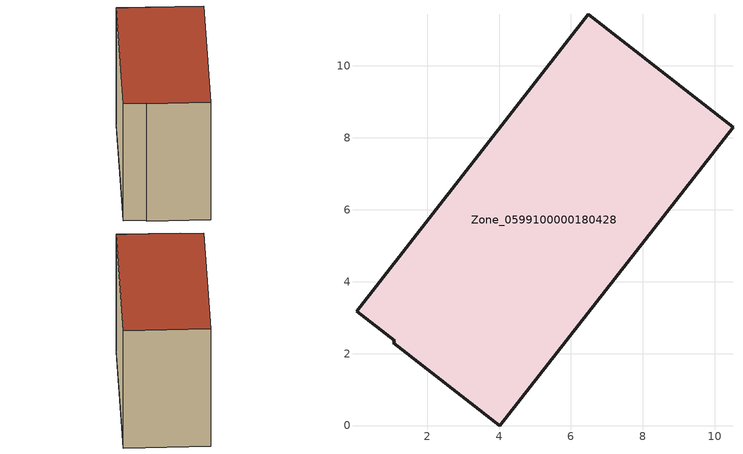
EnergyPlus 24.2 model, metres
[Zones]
Zone_0599100000180428
 floor ground (C_G): 0.04,3.18 6.48,11.43 10.51,8.3 4.02,0 1.06,2.3 1.1,2.35 z3.66
 wall outside (C_F): 10.51,8.3 6.48,11.43 0.04,3.18 1.1,2.35 1.06,2.3 4.02,0 10.51,8.3 z3.66:11.72
 roof outside (C_R): 6.48,11.43 0.04,3.18 1.1,2.35 1.06,2.3 4.02,0 10.51,8.3 z11.72
[BUILDING]
Pand.0599100000180428: North Axis=0; Terrain=City; Loads Convergence Tolerance Value=0.04; Temperature Convergence Tolerance Value=0.4; Solar Distribution=FullExterior; Maximum Number of Warmup Days=25; Minimum Number of Warmup Days=1
[Site:Location]
Rotterdam.The.Hague.AP_ZH_NLD Design_Conditions: Latitude=51.96; Longitude=4.45; Time Zone=1; Elevation=-4.5
[SITE:GROUNDTEMPERATURE:BUILDINGSURFACE]
18, 18, 18, 18, 18, 18, 18, 18, 18, 18, 18, 18
[MATERIAL] Thermal Absorptance=0.9; Solar Absorptance=0.7; Visible Absorptance=0.7
Name | Roughness | Thickness | Conductivity | Density | Specific Heat
G.TI.1975-1991 | MediumSmooth | 0.15 | 0.288461 | 540 | 1210
F.TI.1975-1991 | Rough | 0.3 | 0.230769 | 1920 | 840
R.TI.1975-1991 | MediumRough | 0.2 | 0.153846 | 1500 | 1000
[CONSTRUCTION]
C_G: G.TI.1975-1991
C_F: F.TI.1975-1991
C_R: R.TI.1975-1991
[ZONE]
Zone_0599100000180428: Type=1; Multiplier=1; Ceiling Height=Autocalculate; Volume=Autocalculate; Floor Area=autocalculate; Part of Total Floor Area=Yes
[ZONEINFILTRATION:DESIGNFLOWRATE]
Infil_Zone_0599100000180428: Zone or ZoneList or Space or SpaceList=Zone_0599100000180428; Schedule=AlwaysOn; Design Flow Rate Calculation Method=Flow/Area; Flow Rate per Floor Area=0.003; Constant Term Coefficient=1; Temperature Term Coefficient=0; Velocity Term Coefficient=0; Velocity Squared Term Coefficient=0
[HVACTEMPLATE:ZONE:IDEALLOADSAIRSYSTEM]
Zone_0599100000180428: Maximum Heating Supply Air Temperature=50; Minimum Cooling Supply Air Temperature=13; Maximum Heating Supply Air Humidity Ratio=0.0156; Minimum Cooling Supply Air Humidity Ratio=0.0077; Heating Limit=NoLimit; Cooling Limit=NoLimit; Dehumidification Control Type=ConstantSensibleHeatRatio; Cooling Sensible Heat Ratio=0.7; Dehumidification Setpoint=60; Humidification Control Type=None; Humidification Setpoint=30; Outdoor Air Method=None; Outdoor Air Flow Rate per Person=0.00944; Outdoor Air Flow Rate per Zone Floor Area=0; Outdoor Air Flow Rate per Zone=0; Demand Controlled Ventilation Type=None; Outdoor Air Economizer Type=NoEconomizer; Heat Recovery Type=None; Sensible Heat Recovery Effectiveness=0.7; Latent Heat Recovery Effectiveness=0.65
[ZONECONTROL:THERMOSTAT]
ThermostatControl_Zone_0599100000180428: Zone or ZoneList=Zone_0599100000180428; Control Type Schedule=DualSetpointControlType; Control 1=Thermostat_Zone_0599100000180428; Temperature Difference Between Cutout And Setpoint=0
[THERMOSTATSETPOINT:DUALSETPOINT]
Thermostat_Zone_0599100000180428: Heating Setpoint Temperature Schedule=HeatingSetpoint_Zone_0599100000180428; Cooling Setpoint Temperature Schedule=CoolingSetpoint_Zone_0599100000180428
[SCHEDULE:COMPACT]
HeatingSetpoint_Zone_0599100000180428: Through: 12/31, For: AllDays, Until: 24:00, 21
CoolingSetpoint_Zone_0599100000180428: Through: 12/31, For: AllDays, Until: 24:00, 24
DualSetpointControlType: Through: 12/31, For: AllDays, Until: 24:00, 4
AlwaysOn: Through: 12/31, For: AllDays, Until: 24:00, 1
